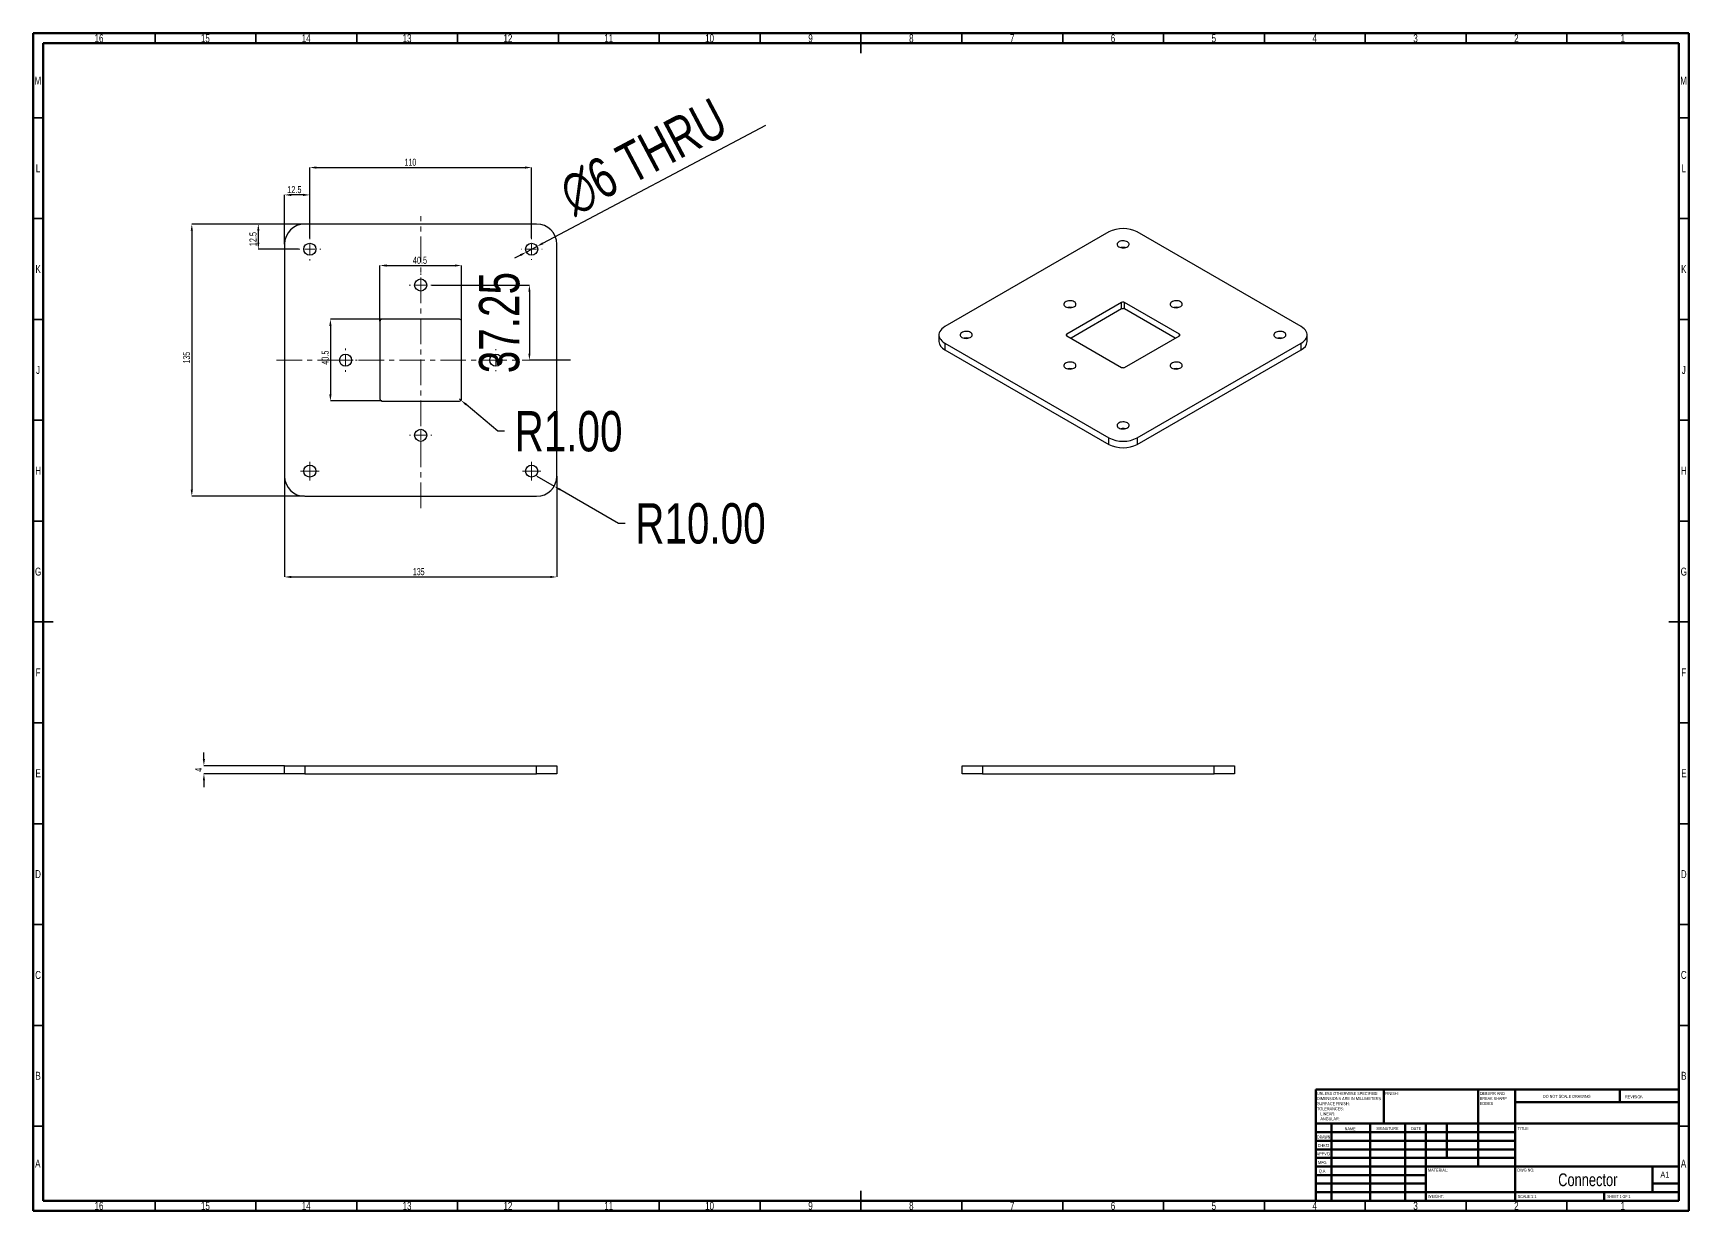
# Model space of a CAD drawing. Header units: inches. Extents: x 1517 to 7040, y -2638 to 1148.
# Drawn here: x 3183 to 4004, y 340 to 924 of the extents above; entities that cross this region are included whole.
import ezdxf

# ---------------------------------------------------------------- set-up
doc = ezdxf.new("R2010")
doc.units = ezdxf.units.IN
doc.header["$MEASUREMENT"] = 0
doc.linetypes.add('CENTERX2', pattern=[20.32, 12.7, -2.54, 2.54, -2.54])
doc.styles.add('SLDTEXTSTYLE0', font='TXT', dxfattribs={"width": 0.75})
doc.styles.add('SLDTEXTSTYLE1', font='TXT', dxfattribs={"width": 0.686449})
doc.styles.add('SLDTEXTSTYLE2', font='TXT', dxfattribs={"width": 0.6875})
doc.styles.add('SLDTEXTSTYLE3', font='TXT', dxfattribs={"width": 0.75})
doc.styles.add('SLDTEXTSTYLE8', font='TXT', dxfattribs={"width": 0.589474})
doc.dimstyles.new('SLDDIMSTYLE0', dxfattribs={"dimtxt": 3.5, "dimasz": 3.302, "dimexe": 0, "dimexo": 0.0625, "dimgap": 0.875, "dimtad": 1, "dimrnd": 1e-09, "dimzin": 12, "dimdsep": 46, "dimtxsty": 'SLDTEXTSTYLE3', "dimsah": 1, "dimcen": 0.09, "dimadec": 0, "dimazin": 3, "dimtfac": 1, "dimtofl": 0, "dimtmove": 0, "dimatfit": 3, "dimfxl": 0, "dimfrac": 2, "dimtolj": 1, "dimtzin": 12, "dimarcsym": 0})
doc.dimstyles.new('SLDDIMSTYLE1', dxfattribs={"dimtxt": 3.5, "dimasz": 3.302, "dimexe": 0, "dimexo": 0.0625, "dimgap": 0.875, "dimtad": 1, "dimrnd": 1e-09, "dimzin": 12, "dimdsep": 46, "dimtxsty": 'SLDTEXTSTYLE8', "dimsah": 1, "dimcen": 0.09, "dimadec": 0, "dimazin": 3, "dimtfac": 1, "dimtofl": 0, "dimtmove": 0, "dimatfit": 3, "dimfxl": 0, "dimfrac": 2, "dimtolj": 1, "dimtzin": 12, "dimarcsym": 0})
doc.dimstyles.new('SLDDIMSTYLE2', dxfattribs={"dimtxt": 20, "dimasz": 3.302, "dimexe": 0, "dimexo": 0.0625, "dimgap": 5, "dimtad": 0, "dimtih": 1, "dimtoh": 1, "dimrnd": 1e-09, "dimzin": 4, "dimdsep": 46, "dimtxsty": 'SLDTEXTSTYLE0', "dimblk1": 'NONE', "dimsah": 1, "dimcen": 0, "dimadec": 0, "dimazin": 1, "dimtfac": 1, "dimtmove": 0, "dimatfit": 3, "dimldrblk": 'NONE', "dimfxl": 0, "dimfrac": 2, "dimtolj": 1, "dimtzin": 12, "dimarcsym": 0})
doc.dimstyles.new('SLDDIMSTYLE3', dxfattribs={"dimtxt": 20, "dimasz": 3.302, "dimexe": 0, "dimexo": 0.0625, "dimgap": 5, "dimtad": 1, "dimrnd": 1e-09, "dimzin": 12, "dimdsep": 46, "dimtxsty": 'SLDTEXTSTYLE0', "dimsah": 1, "dimcen": 0.09, "dimadec": 0, "dimazin": 3, "dimtfac": 1, "dimtmove": 0, "dimatfit": 0, "dimfxl": 0, "dimfrac": 2, "dimtolj": 1, "dimtzin": 12, "dimarcsym": 0})
doc.dimstyles.new('SLDDIMSTYLE4', dxfattribs={"dimtxt": 20, "dimasz": 3.302, "dimexe": 0, "dimexo": 0.0625, "dimgap": 5, "dimtad": 1, "dimrnd": 1e-09, "dimzin": 4, "dimdsep": 46, "dimtxsty": 'SLDTEXTSTYLE0', "dimsah": 1, "dimcen": 0, "dimadec": 0, "dimazin": 1, "dimtfac": 1, "dimtofl": 0, "dimtmove": 0, "dimatfit": 3, "dimfxl": 0, "dimfrac": 2, "dimtolj": 1, "dimtzin": 12, "dimarcsym": 0})

# ---------------------------------------------------------------- blocks, each defined once
blk = doc.blocks.new('SW_NOTE_0')
at = {"color": 0, "linetype": 'Continuous', "lineweight": 0, "char_height": 1.5, "attachment_point": 1, "style": 'SLDTEXTSTYLE0'}
for s, insert in [('UNLESS OTHERWISE SPECIFIED:', (0, 1.93)), ('TOLERANCES:', (0, -5.57)), ('SURFACE FINISH:', (0, -3.07)), ('DIMENSIONS ARE IN MILLIMETERS', (0, -0.57)), ('LINEAR:', (1.69, -8.07)), ('ANGULAR:', (1.69, -10.57))]:
    blk.add_mtext(s, dxfattribs=dict(at, insert=insert))
blk = doc.blocks.new('SW_NOTE_0_1')
at = {"color": 0, "linetype": 'Continuous', "lineweight": 0, "char_height": 1.5, "attachment_point": 1, "style": 'SLDTEXTSTYLE0'}
for s, insert in [('DEBURR AND', (0, 1.93)), ('BREAK SHARP', (0, -0.57)), ('EDGES', (0, -3.07))]:
    blk.add_mtext(s, dxfattribs=dict(at, insert=insert))
blk = doc.blocks.new('*D620')
at = {"color": 0, "linetype": 'Continuous', "lineweight": -2, "transparency": 16777216}
for p, q in [((3267.89, 563.71), (3267.89, 567.01)), ((3307.83, 560.41), (3267.89, 560.41)), ((3307.83, 556.41), (3267.89, 556.41)), ((3267.89, 553.11), (3267.89, 549.81))]:
    blk.add_line(p, q, dxfattribs=at)
at = {"color": 0, "linetype": 'Continuous', "transparency": 16777216}
for points in [[(3267.34, 563.71), (3268.44, 563.71), (3267.89, 560.41)], [(3267.34, 553.11), (3268.44, 553.11), (3267.89, 556.41)]]:
    blk.add_solid(points, dxfattribs=at)
at = {"layer": 'Defpoints', "color": 0, "linetype": 'Continuous', "transparency": 16777216}
for p in [(3307.89, 560.41), (3267.89, 556.41), (3307.89, 556.41)]:
    blk.add_point(p, dxfattribs=at)
at = {"color": 0, "linetype": 'Continuous', "lineweight": 18, "transparency": 16777216, "insert": (3263.51, 558.41), "char_height": 3.5, "attachment_point": 2, "rotation": 90, "style": 'SLDTEXTSTYLE3'}
blk.add_mtext('\\A1;4', dxfattribs=at)
blk = doc.blocks.new('*D621')
at = {"color": 0, "linetype": 'Continuous', "lineweight": -2, "transparency": 16777216}
for p, q in [((3317.83, 829.01), (3261.89, 829.01)), ((3261.89, 825.7), (3261.89, 697.31)), ((3317.83, 694.01), (3261.89, 694.01))]:
    blk.add_line(p, q, dxfattribs=at)
at = {"color": 0, "linetype": 'Continuous', "transparency": 16777216}
for points in [[(3261.34, 825.7), (3262.44, 825.7), (3261.89, 829.01)], [(3261.34, 697.31), (3262.44, 697.31), (3261.89, 694.01)]]:
    blk.add_solid(points, dxfattribs=at)
at = {"layer": 'Defpoints', "color": 0, "linetype": 'Continuous', "transparency": 16777216}
for p in [(3317.89, 829.01), (3261.89, 694.01), (3317.89, 694.01)]:
    blk.add_point(p, dxfattribs=at)
at = {"color": 0, "linetype": 'Continuous', "lineweight": 18, "transparency": 16777216, "insert": (3257.51, 762.76), "char_height": 3.5, "attachment_point": 2, "rotation": 90, "style": 'SLDTEXTSTYLE8'}
blk.add_mtext('\\A1;135', dxfattribs=at)
blk = doc.blocks.new('*D622')
at = {"color": 0, "linetype": 'Continuous', "lineweight": -2, "transparency": 16777216}
for p, q in [((3307.89, 703.94), (3307.89, 654.01)), ((3442.89, 703.94), (3442.89, 654.01)), ((3311.19, 654.01), (3439.59, 654.01))]:
    blk.add_line(p, q, dxfattribs=at)
at = {"color": 0, "linetype": 'Continuous', "transparency": 16777216}
for points in [[(3311.19, 654.56), (3311.19, 653.45), (3307.89, 654.01)], [(3439.59, 654.56), (3439.59, 653.45), (3442.89, 654.01)]]:
    blk.add_solid(points, dxfattribs=at)
at = {"layer": 'Defpoints', "color": 0, "linetype": 'Continuous', "transparency": 16777216}
for p in [(3307.89, 704.01), (3442.89, 704.01), (3442.89, 654.01)]:
    blk.add_point(p, dxfattribs=at)
at = {"color": 0, "linetype": 'Continuous', "lineweight": 18, "transparency": 16777216, "insert": (3374.42, 658.38), "char_height": 3.5, "attachment_point": 2, "style": 'SLDTEXTSTYLE8'}
blk.add_mtext('\\A1;135', dxfattribs=at)
blk = doc.blocks.new('*D623')
at = {"color": 0, "linetype": 'Continuous', "lineweight": -2, "transparency": 16777216}
for p, q in [((3432.89, 704.01), (3441.55, 699.01)), ((3473.44, 680.59), (3444.41, 697.35)), ((3476.75, 680.59), (3473.44, 680.59))]:
    blk.add_line(p, q, dxfattribs=at)
at = {"color": 0, "linetype": 'Continuous', "transparency": 16777216}
blk.add_solid([(3444.68, 697.83), (3444.13, 696.88), (3441.55, 699.01)], dxfattribs=at)
at = {"layer": 'Defpoints', "color": 0, "linetype": 'Continuous', "transparency": 16777216}
for p in [(3432.89, 704.01), (3441.55, 699.01)]:
    blk.add_point(p, dxfattribs=at)
at = {"color": 0, "linetype": 'Continuous', "lineweight": 18, "transparency": 16777216, "insert": (3481.75, 690.59), "char_height": 20, "attachment_point": 1, "style": 'SLDTEXTSTYLE0'}
blk.add_mtext('\\A1;R10.00', dxfattribs=at)
blk = doc.blocks.new('_None')
blk = doc.blocks.new('*D624')
at = {"color": 0, "linetype": 'Continuous', "lineweight": -2, "transparency": 16777216}
for p, q in [((3320.39, 822.07), (3320.39, 857.01)), ((3323.69, 857.01), (3427.09, 857.01)), ((3430.39, 822.07), (3430.39, 857.01))]:
    blk.add_line(p, q, dxfattribs=at)
at = {"color": 0, "linetype": 'Continuous', "transparency": 16777216}
for points in [[(3323.69, 857.56), (3323.69, 856.45), (3320.39, 857.01)], [(3427.09, 857.56), (3427.09, 856.45), (3430.39, 857.01)]]:
    blk.add_solid(points, dxfattribs=at)
at = {"layer": 'Defpoints', "color": 0, "linetype": 'Continuous', "transparency": 16777216}
for p in [(3430.39, 857.01), (3320.39, 822.01), (3430.39, 822.01)]:
    blk.add_point(p, dxfattribs=at)
at = {"color": 0, "linetype": 'Continuous', "lineweight": 18, "transparency": 16777216, "insert": (3370.29, 861.38), "char_height": 3.5, "attachment_point": 2, "style": 'SLDTEXTSTYLE8'}
blk.add_mtext('\\A1;110', dxfattribs=at)
blk = doc.blocks.new('*D625')
at = {"color": 0, "linetype": 'Continuous', "lineweight": -2, "transparency": 16777216}
for p, q in [((3435.96, 819.46), (3546.49, 878.08)), ((3424.82, 813.55), (3421.9, 812.01)), ((3427.74, 815.1), (3433.04, 817.91))]:
    blk.add_line(p, q, dxfattribs=at)
at = {"color": 0, "linetype": 'Continuous', "transparency": 16777216}
for points in [[(3424.56, 814.04), (3425.08, 813.07), (3427.74, 815.1)], [(3435.7, 819.94), (3436.21, 818.97), (3433.04, 817.91)]]:
    blk.add_solid(points, dxfattribs=at)
at = {"layer": 'Defpoints', "color": 0, "linetype": 'Continuous', "transparency": 16777216}
for p in [(3427.74, 815.1), (3433.04, 817.91)]:
    blk.add_point(p, dxfattribs=at)
at = {"color": 0, "linetype": 'Continuous', "lineweight": 18, "transparency": 16777216, "insert": (3442.01, 850.97), "char_height": 20, "attachment_point": 1, "rotation": 27.93978, "style": 'SLDTEXTSTYLE0'}
blk.add_mtext('\\A1;∅6 THRU', dxfattribs=at)
blk = doc.blocks.new('*D626')
at = {"color": 0, "linetype": 'Continuous', "lineweight": -2, "transparency": 16777216}
for p, q in [((3307.89, 819.07), (3307.89, 843.45)), ((3317.09, 843.45), (3311.19, 843.45)), ((3320.39, 822.07), (3320.39, 843.45))]:
    blk.add_line(p, q, dxfattribs=at)
at = {"color": 0, "linetype": 'Continuous', "transparency": 16777216}
for points in [[(3311.19, 844.01), (3311.19, 842.9), (3307.89, 843.45)], [(3317.09, 844.01), (3317.09, 842.9), (3320.39, 843.45)]]:
    blk.add_solid(points, dxfattribs=at)
at = {"layer": 'Defpoints', "color": 0, "linetype": 'Continuous', "transparency": 16777216}
for p in [(3307.89, 843.45), (3320.39, 822.01), (3307.89, 819.01)]:
    blk.add_point(p, dxfattribs=at)
at = {"color": 0, "linetype": 'Continuous', "lineweight": 18, "transparency": 16777216, "insert": (3312.75, 847.83), "char_height": 3.5, "attachment_point": 2, "style": 'SLDTEXTSTYLE3'}
blk.add_mtext('\\A1;12.5', dxfattribs=at)
blk = doc.blocks.new('*D627')
at = {"color": 0, "linetype": 'Continuous', "lineweight": -2, "transparency": 16777216}
for p, q in [((3317.83, 829.01), (3294.87, 829.01)), ((3294.87, 825.7), (3294.87, 819.81)), ((3314.83, 816.51), (3294.87, 816.51))]:
    blk.add_line(p, q, dxfattribs=at)
at = {"color": 0, "linetype": 'Continuous', "transparency": 16777216}
for points in [[(3294.32, 825.7), (3295.42, 825.7), (3294.87, 829.01)], [(3294.32, 819.81), (3295.42, 819.81), (3294.87, 816.51)]]:
    blk.add_solid(points, dxfattribs=at)
at = {"layer": 'Defpoints', "color": 0, "linetype": 'Continuous', "transparency": 16777216}
for p in [(3317.89, 829.01), (3294.87, 816.51), (3314.89, 816.51)]:
    blk.add_point(p, dxfattribs=at)
at = {"color": 0, "linetype": 'Continuous', "lineweight": 18, "transparency": 16777216, "insert": (3290.49, 821.52), "char_height": 3.5, "attachment_point": 2, "rotation": 90, "style": 'SLDTEXTSTYLE3'}
blk.add_mtext('\\A1;12.5', dxfattribs=at)
blk = doc.blocks.new('*D628')
at = {"color": 0, "linetype": 'Continuous', "lineweight": -2, "transparency": 16777216}
for p, q in [((3355.14, 780.82), (3355.14, 808.43)), ((3358.44, 808.43), (3392.34, 808.43)), ((3395.64, 780.82), (3395.64, 808.43))]:
    blk.add_line(p, q, dxfattribs=at)
at = {"color": 0, "linetype": 'Continuous', "transparency": 16777216}
for points in [[(3358.44, 808.98), (3358.44, 807.88), (3355.14, 808.43)], [(3392.34, 808.98), (3392.34, 807.88), (3395.64, 808.43)]]:
    blk.add_solid(points, dxfattribs=at)
at = {"layer": 'Defpoints', "color": 0, "linetype": 'Continuous', "transparency": 16777216}
for p in [(3395.64, 808.43), (3355.14, 780.76), (3395.64, 780.76)]:
    blk.add_point(p, dxfattribs=at)
at = {"color": 0, "linetype": 'Continuous', "lineweight": 18, "transparency": 16777216, "insert": (3375.02, 812.8), "char_height": 3.5, "attachment_point": 2, "style": 'SLDTEXTSTYLE3'}
blk.add_mtext('\\A1;40.5', dxfattribs=at)
blk = doc.blocks.new('*D629')
at = {"color": 0, "linetype": 'Continuous', "lineweight": -2, "transparency": 16777216}
for p, q in [((3356.08, 781.76), (3330.62, 781.76)), ((3330.62, 778.45), (3330.62, 744.56)), ((3356.08, 741.26), (3330.62, 741.26))]:
    blk.add_line(p, q, dxfattribs=at)
at = {"color": 0, "linetype": 'Continuous', "transparency": 16777216}
for points in [[(3330.07, 778.45), (3331.18, 778.45), (3330.62, 781.76)], [(3330.07, 744.56), (3331.18, 744.56), (3330.62, 741.26)]]:
    blk.add_solid(points, dxfattribs=at)
at = {"layer": 'Defpoints', "color": 0, "linetype": 'Continuous', "transparency": 16777216}
for p in [(3356.14, 781.76), (3330.62, 741.26), (3356.14, 741.26)]:
    blk.add_point(p, dxfattribs=at)
at = {"color": 0, "linetype": 'Continuous', "lineweight": 18, "transparency": 16777216, "insert": (3326.25, 762.76), "char_height": 3.5, "attachment_point": 2, "rotation": 90, "style": 'SLDTEXTSTYLE3'}
blk.add_mtext('\\A1;40.5', dxfattribs=at)
blk = doc.blocks.new('*D630')
at = {"color": 0, "linetype": 'Continuous', "lineweight": -2, "transparency": 16777216}
for p, q in [((3394.64, 742.26), (3395.4, 741.61)), ((3413.63, 726.28), (3397.93, 739.49)), ((3416.93, 726.28), (3413.63, 726.28))]:
    blk.add_line(p, q, dxfattribs=at)
at = {"color": 0, "linetype": 'Continuous', "transparency": 16777216}
blk.add_solid([(3398.28, 739.91), (3397.58, 739.06), (3395.4, 741.61)], dxfattribs=at)
at = {"layer": 'Defpoints', "color": 0, "linetype": 'Continuous', "transparency": 16777216}
for p in [(3394.64, 742.26), (3395.4, 741.61)]:
    blk.add_point(p, dxfattribs=at)
at = {"color": 0, "linetype": 'Continuous', "lineweight": 18, "transparency": 16777216, "insert": (3421.93, 736.28), "char_height": 20, "attachment_point": 1, "style": 'SLDTEXTSTYLE0'}
blk.add_mtext('\\A1;R1.00', dxfattribs=at)
blk = doc.blocks.new('*D631')
at = {"color": 0, "linetype": 'Continuous', "lineweight": -2, "transparency": 16777216}
for p, q in [((3380.95, 798.76), (3429.29, 798.76)), ((3429.29, 795.45), (3429.29, 764.81)), ((3449.6, 761.51), (3429.29, 761.51))]:
    blk.add_line(p, q, dxfattribs=at)
at = {"color": 0, "linetype": 'Continuous', "transparency": 16777216}
for points in [[(3428.74, 795.45), (3429.84, 795.45), (3429.29, 798.76)], [(3428.74, 764.81), (3429.84, 764.81), (3429.29, 761.51)]]:
    blk.add_solid(points, dxfattribs=at)
at = {"layer": 'Defpoints', "color": 0, "linetype": 'Continuous', "transparency": 16777216}
for p in [(3380.89, 798.76), (3429.29, 761.51), (3449.67, 761.51)]:
    blk.add_point(p, dxfattribs=at)
at = {"color": 0, "linetype": 'Continuous', "lineweight": 18, "transparency": 16777216, "insert": (3404.29, 780.13), "char_height": 20, "attachment_point": 2, "rotation": 90, "style": 'SLDTEXTSTYLE0'}
blk.add_mtext('\\A1;37.25', dxfattribs=at)
blk = doc.blocks.new('SW_CENTERMARKSYMBOL_0')
at = {"color": 0, "linetype": 'Continuous', "lineweight": 18}
for p, q in [((-5, 0), (-5.5, 0)), ((0, 0), (-2.5, 0)), ((0, 5), (0, 5.5)), ((0, 0), (0, 2.5)), ((0, 0), (0, -2.5)), ((0, 0), (2.5, 0)), ((5, 0), (5.5, 0)), ((0, -5), (0, -5.5))]:
    blk.add_line(p, q, dxfattribs=at)
blk = doc.blocks.new('SW_CENTERMARKSYMBOL_1')
at = {"color": 0, "linetype": 'Continuous', "lineweight": 18}
for p, q in [((-5, 0), (-5.5, 0)), ((0, 0), (-2.5, 0)), ((0, 5), (0, 5.5)), ((0, 0), (0, 2.5)), ((0, 0), (0, -2.5)), ((0, 0), (2.5, 0)), ((5, 0), (5.5, 0)), ((0, -5), (0, -5.5))]:
    blk.add_line(p, q, dxfattribs=at)
blk = doc.blocks.new('SW_CENTERMARKSYMBOL_2')
at = {"color": 0, "linetype": 'Continuous', "lineweight": 18}
for p, q in [((-5, 0), (-5.75, 0)), ((0, 0), (-2.5, 0)), ((0, 5), (0, 5.75)), ((0, 0), (0, 2.5)), ((0, 0), (0, -2.5)), ((0, 0), (2.5, 0)), ((5, 0), (5.75, 0)), ((0, -5), (0, -5.75))]:
    blk.add_line(p, q, dxfattribs=at)
blk = doc.blocks.new('SW_CENTERMARKSYMBOL_3')
at = {"color": 0, "linetype": 'Continuous', "lineweight": 18}
for p, q in [((-5, 0), (-5.75, 0)), ((0, 0), (-2.5, 0)), ((0, 5), (0, 5.75)), ((0, 0), (0, 2.5)), ((0, 0), (0, -2.5)), ((0, 0), (2.5, 0)), ((5, 0), (5.75, 0)), ((0, -5), (0, -5.75))]:
    blk.add_line(p, q, dxfattribs=at)
blk = doc.blocks.new('SW_CENTERMARKSYMBOL_4')
at = {"color": 0, "linetype": 'Continuous', "lineweight": 18}
for p, q in [((-5, 0), (-5.5, 0)), ((0, 0), (-2.5, 0)), ((0, 5), (0, 5.5)), ((0, 0), (0, 2.5)), ((0, 0), (0, -2.5)), ((0, 0), (2.5, 0)), ((5, 0), (5.5, 0)), ((0, -5), (0, -5.5))]:
    blk.add_line(p, q, dxfattribs=at)
blk = doc.blocks.new('SW_CENTERMARKSYMBOL_5')
at = {"color": 0, "linetype": 'Continuous', "lineweight": 0}
for p, q in [((-5, 0), (-5.25, 0)), ((0, 0), (-2.5, 0)), ((0, 5), (0, 5.25)), ((0, 0), (0, 2.5)), ((0, 0), (0, -2.5)), ((0, 0), (2.5, 0)), ((5, 0), (5.25, 0)), ((0, -5), (0, -5.25))]:
    blk.add_line(p, q, dxfattribs=at)
blk = doc.blocks.new('SW_CENTERMARKSYMBOL_6')
at = {"color": 0, "linetype": 'Continuous', "lineweight": 0}
for p, q in [((-2.5, 0), (-4.6, 0)), ((0, 0), (-2.5, 0)), ((0, 2.5), (0, 4.6)), ((0, 0), (0, 2.5)), ((0, 0), (0, -2.5)), ((0, 0), (2.5, 0)), ((2.5, 0), (4.6, 0)), ((0, -2.5), (0, -4.6))]:
    blk.add_line(p, q, dxfattribs=at)
blk = doc.blocks.new('SW_CENTERMARKSYMBOL_7')
at = {"color": 0, "linetype": 'Continuous', "lineweight": 0}
for p, q in [((-2.5, 0), (-4.6, 0)), ((0, 0), (-2.5, 0)), ((0, 2.5), (0, 4.6)), ((0, 0), (0, 2.5)), ((0, 0), (0, -2.5)), ((0, 0), (2.5, 0)), ((2.5, 0), (4.6, 0)), ((0, -2.5), (0, -4.6))]:
    blk.add_line(p, q, dxfattribs=at)

msp = doc.modelspace()

# ---------------------------------------------------------------- linework, layer by layer
at = {"color": 7, "linetype": 'Continuous', "lineweight": 70}
for p, q in [((3183.206, 339.674), (3183.206, 923.674)), ((3183.206, 923.674), (4004.206, 923.674)), ((4004.206, 923.674), (4004.206, 339.674)), ((3188.206, 344.674), (3188.206, 918.674)), ((3188.206, 918.674), (3999.206, 918.674)), ((3999.206, 918.674), (3999.206, 344.674)), ((4004.206, 339.674), (3183.206, 339.674)), ((3999.206, 344.674), (3188.206, 344.674))]:
    msp.add_line(p, q, dxfattribs=at)
at = {"color": 7, "linetype": 'Continuous', "lineweight": 35}
for p, q in [((3243.706, 918.674), (3243.706, 923.674)), ((3293.706, 918.674), (3293.706, 923.674)), ((3343.706, 918.674), (3343.706, 923.674)), ((3393.706, 918.674), (3393.706, 923.674)), ((3443.706, 918.674), (3443.706, 923.674)), ((3493.706, 918.674), (3493.706, 923.674)), ((3543.706, 918.674), (3543.706, 923.674)), ((3593.706, 923.674), (3593.706, 913.674)), ((3593.706, 918.674), (3593.706, 923.674)), ((3643.706, 918.674), (3643.706, 923.674)), ((3693.706, 918.674), (3693.706, 923.674)), ((3743.706, 918.674), (3743.706, 923.674)), ((3793.706, 918.674), (3793.706, 923.674)), ((3843.706, 918.674), (3843.706, 923.674)), ((3893.706, 918.674), (3893.706, 923.674)), ((3943.706, 918.674), (3943.706, 923.674)), ((3188.206, 881.674), (3183.206, 881.674)), ((3999.206, 881.674), (4004.206, 881.674)), ((3188.206, 831.674), (3183.206, 831.674)), ((3999.206, 831.674), (4004.206, 831.674)), ((3188.206, 781.674), (3183.206, 781.674)), ((3999.206, 781.674), (4004.206, 781.674)), ((3188.206, 731.674), (3183.206, 731.674)), ((3999.206, 731.674), (4004.206, 731.674)), ((3188.206, 681.674), (3183.206, 681.674)), ((3999.206, 681.674), (4004.206, 681.674)), ((3183.206, 631.674), (3193.206, 631.674)), ((3188.206, 631.674), (3183.206, 631.674)), ((4004.206, 631.674), (3994.206, 631.674)), ((3999.206, 631.674), (4004.206, 631.674)), ((3188.206, 581.674), (3183.206, 581.674)), ((3999.206, 581.674), (4004.206, 581.674)), ((3188.206, 531.674), (3183.206, 531.674)), ((3999.206, 531.674), (4004.206, 531.674)), ((3188.206, 481.674), (3183.206, 481.674)), ((3999.206, 481.674), (4004.206, 481.674)), ((3188.206, 431.674), (3183.206, 431.674)), ((3999.206, 431.674), (4004.206, 431.674)), ((3188.206, 381.674), (3183.206, 381.674)), ((3999.206, 381.674), (4004.206, 381.674)), ((3593.706, 339.674), (3593.706, 349.674)), ((3243.706, 344.674), (3243.706, 339.674)), ((3293.706, 344.674), (3293.706, 339.674)), ((3343.706, 344.674), (3343.706, 339.674)), ((3393.706, 344.674), (3393.706, 339.674)), ((3443.706, 344.674), (3443.706, 339.674)), ((3493.706, 344.674), (3493.706, 339.674)), ((3543.706, 344.674), (3543.706, 339.674)), ((3593.706, 344.674), (3593.706, 339.674)), ((3643.706, 344.674), (3643.706, 339.674)), ((3693.706, 344.674), (3693.706, 339.674)), ((3743.706, 344.674), (3743.706, 339.674)), ((3793.706, 344.674), (3793.706, 339.674)), ((3843.706, 344.674), (3843.706, 339.674)), ((3893.706, 344.674), (3893.706, 339.674)), ((3943.706, 344.674), (3943.706, 339.674))]:
    msp.add_line(p, q, dxfattribs=at)
at = {"color": 7, "linetype": 'CENTERX2', "lineweight": 18}
for p, q in [((3375.388, 688.124), (3375.388, 832.976)), ((3303.853, 761.505), (3449.666, 761.505))]:
    msp.add_line(p, q, dxfattribs=at)
at = {"color": 7, "linetype": 'Continuous', "lineweight": 25}
for p, q in [((3432.888, 829.005), (3317.888, 829.005)), ((3716.578, 825.068), (3635.261, 778.125)), ((3812.038, 778.125), (3730.72, 825.068)), ((3307.888, 819.005), (3307.888, 704.005)), ((3442.888, 704.005), (3442.888, 819.005)), ((3722.942, 790.167), (3695.719, 774.451)), ((3722.942, 786.901), (3722.942, 790.167)), ((3751.58, 774.451), (3724.357, 790.167)), ((3724.357, 786.901), (3724.357, 790.167)), ((3355.138, 780.755), (3355.138, 742.255)), ((3394.638, 781.755), (3356.138, 781.755)), ((3395.638, 742.255), (3395.638, 780.755)), ((3722.942, 786.901), (3697.84, 772.41)), ((3749.458, 772.41), (3724.357, 786.901)), ((3632.332, 774.043), (3632.332, 770.777)), ((3695.719, 773.635), (3722.942, 757.919)), ((3724.357, 757.919), (3751.58, 773.635)), ((3814.967, 770.777), (3814.967, 774.043)), ((3635.261, 769.961), (3716.578, 723.017)), ((3635.261, 769.961), (3635.261, 766.695)), ((3635.261, 766.695), (3716.578, 719.751)), ((3730.72, 723.017), (3812.038, 769.961)), ((3730.72, 719.751), (3812.038, 766.695)), ((3812.038, 766.695), (3812.038, 769.961)), ((3356.138, 741.255), (3394.638, 741.255)), ((3716.578, 719.751), (3716.578, 723.017)), ((3730.72, 723.017), (3730.72, 719.751)), ((3317.888, 694.005), (3432.888, 694.005)), ((3307.888, 556.409), (3307.888, 560.409)), ((3307.888, 560.409), (3317.888, 560.409)), ((3317.888, 560.409), (3317.888, 556.409)), ((3317.888, 560.409), (3432.888, 560.409)), ((3432.888, 556.409), (3432.888, 560.409)), ((3432.888, 560.409), (3442.888, 560.409)), ((3442.888, 560.409), (3442.888, 556.409)), ((3643.882, 556.409), (3643.882, 560.409)), ((3643.882, 560.409), (3653.882, 560.409)), ((3653.882, 560.409), (3653.882, 556.409)), ((3653.882, 560.409), (3768.882, 560.409)), ((3768.882, 556.409), (3768.882, 560.409)), ((3768.882, 560.409), (3778.882, 560.409)), ((3778.882, 560.409), (3778.882, 556.409)), ((3317.888, 556.409), (3307.888, 556.409)), ((3317.888, 556.409), (3432.888, 556.409)), ((3442.888, 556.409), (3432.888, 556.409)), ((3653.882, 556.409), (3643.882, 556.409)), ((3653.882, 556.409), (3768.882, 556.409)), ((3778.882, 556.409), (3768.882, 556.409))]:
    msp.add_line(p, q, dxfattribs=at)
at = {"color": 8, "linetype": 'Continuous', "lineweight": 25}
for p, q in [((3695.719, 773.635), (3695.719, 774.451)), ((3751.58, 773.635), (3751.58, 774.451))]:
    msp.add_line(p, q, dxfattribs=at)
at = {"color": 7, "linetype": 'Continuous', "lineweight": 50}
for p, q in [((3819.206, 399.924), (3999.206, 399.924)), ((3819.206, 399.924), (3819.206, 344.674)), ((3853.006, 382.924), (3853.006, 399.924)), ((3899.806, 399.924), (3899.806, 361.674)), ((3918.006, 399.924), (3918.006, 344.674)), ((3970.006, 393.549), (3970.006, 399.924)), ((3999.206, 393.549), (3918.006, 393.549)), ((3999.206, 382.924), (3819.206, 382.924)), ((3918.006, 378.674), (3819.206, 378.674)), ((3827.006, 382.924), (3827.006, 344.674)), ((3846.197, 382.924), (3846.197, 344.674)), ((3863.605, 382.924), (3863.605, 344.674)), ((3873.806, 344.674), (3873.806, 382.924)), ((3884.206, 365.924), (3884.206, 382.924)), ((3918.006, 374.424), (3819.206, 374.424)), ((3918.006, 370.174), (3819.206, 370.174)), ((3918.006, 365.924), (3819.206, 365.924)), ((3873.806, 361.674), (3819.206, 361.674)), ((3873.806, 361.674), (3999.206, 361.674)), ((3986.206, 348.924), (3986.206, 361.674)), ((3873.806, 357.424), (3819.206, 357.424)), ((3873.806, 353.174), (3819.206, 353.174)), ((3999.206, 353.174), (3986.206, 353.174)), ((3819.206, 348.924), (3999.206, 348.924)), ((3962.206, 344.674), (3962.206, 348.924))]:
    msp.add_line(p, q, dxfattribs=at)
at = {"color": 7, "linetype": 'Continuous', "lineweight": 25, "flags": 128}
for points in [[(3721.528, 817.721), (3722.015, 817.493), (3722.574, 817.328), (3723.18, 817.235), (3723.806, 817.216), (3724.426, 817.272), (3725.011, 817.402), (3725.537, 817.599), (3725.981, 817.855), (3726.322, 818.159), (3726.547, 818.497), (3726.645, 818.855), (3726.612, 819.216), (3726.45, 819.566), (3726.165, 819.889), (3725.771, 820.17), (3725.283, 820.398), (3724.725, 820.562), (3724.119, 820.656), (3723.492, 820.675), (3722.873, 820.618), (3722.287, 820.488), (3721.761, 820.291), (3721.318, 820.035), (3720.976, 819.732), (3720.752, 819.394), (3720.654, 819.036), (3720.686, 818.674), (3720.849, 818.325), (3721.133, 818.002), (3721.528, 817.721)], [(3695.188, 788.024), (3695.676, 787.796), (3696.235, 787.632), (3696.84, 787.538), (3697.467, 787.519), (3698.086, 787.576), (3698.672, 787.705), (3699.198, 787.903), (3699.641, 788.159), (3699.983, 788.462), (3700.207, 788.8), (3700.306, 789.158), (3700.273, 789.519), (3700.11, 789.869), (3699.826, 790.192), (3699.431, 790.473), (3698.944, 790.701), (3698.385, 790.865), (3697.779, 790.959), (3697.153, 790.978), (3696.533, 790.921), (3695.948, 790.792), (3695.422, 790.594), (3694.978, 790.338), (3694.637, 790.035), (3694.412, 789.697), (3694.314, 789.339), (3694.347, 788.978), (3694.509, 788.628), (3694.794, 788.305), (3695.188, 788.024)], [(3747.868, 788.024), (3748.355, 787.796), (3748.914, 787.632), (3749.52, 787.538), (3750.146, 787.519), (3750.766, 787.576), (3751.351, 787.705), (3751.877, 787.903), (3752.321, 788.159), (3752.662, 788.462), (3752.887, 788.8), (3752.985, 789.158), (3752.952, 789.519), (3752.79, 789.869), (3752.505, 790.192), (3752.11, 790.473), (3751.623, 790.701), (3751.064, 790.865), (3750.458, 790.959), (3749.832, 790.978), (3749.213, 790.921), (3748.627, 790.792), (3748.101, 790.594), (3747.658, 790.338), (3747.316, 790.035), (3747.091, 789.697), (3746.993, 789.339), (3747.026, 788.978), (3747.188, 788.628), (3747.473, 788.305), (3747.868, 788.024)], [(3635.261, 778.125), (3634.46, 777.603), (3633.774, 777.029), (3633.213, 776.412), (3632.785, 775.76), (3632.496, 775.083), (3632.35, 774.391), (3632.35, 773.694), (3632.496, 773.002), (3632.785, 772.325), (3633.213, 771.674), (3633.774, 771.056), (3634.46, 770.483), (3635.261, 769.961)], [(3643.746, 772.818), (3644.234, 772.59), (3644.793, 772.426), (3645.398, 772.332), (3646.025, 772.313), (3646.644, 772.37), (3647.23, 772.5), (3647.756, 772.697), (3648.199, 772.953), (3648.541, 773.257), (3648.765, 773.595), (3648.864, 773.952), (3648.831, 774.314), (3648.668, 774.664), (3648.384, 774.986), (3647.989, 775.267), (3647.502, 775.495), (3646.943, 775.66), (3646.337, 775.753), (3645.711, 775.772), (3645.091, 775.716), (3644.506, 775.586), (3643.98, 775.389), (3643.536, 775.133), (3643.195, 774.829), (3642.97, 774.491), (3642.872, 774.134), (3642.905, 773.772), (3643.067, 773.422), (3643.352, 773.1), (3643.746, 772.818)], [(3799.31, 772.818), (3799.797, 772.59), (3800.356, 772.426), (3800.962, 772.332), (3801.588, 772.313), (3802.208, 772.37), (3802.793, 772.5), (3803.319, 772.697), (3803.763, 772.953), (3804.104, 773.257), (3804.329, 773.595), (3804.427, 773.952), (3804.394, 774.314), (3804.232, 774.664), (3803.947, 774.986), (3803.552, 775.267), (3803.065, 775.495), (3802.506, 775.66), (3801.9, 775.753), (3801.274, 775.772), (3800.655, 775.716), (3800.069, 775.586), (3799.543, 775.389), (3799.1, 775.133), (3798.758, 774.829), (3798.533, 774.491), (3798.435, 774.134), (3798.468, 773.772), (3798.63, 773.422), (3798.915, 773.1), (3799.31, 772.818)], [(3812.038, 769.961), (3812.839, 770.483), (3813.524, 771.056), (3814.086, 771.674), (3814.514, 772.325), (3814.803, 773.002), (3814.948, 773.694), (3814.948, 774.391), (3814.803, 775.083), (3814.514, 775.76), (3814.086, 776.412), (3813.524, 777.029), (3812.839, 777.603), (3812.038, 778.125)], [(3695.188, 757.613), (3695.676, 757.385), (3696.235, 757.22), (3696.84, 757.127), (3697.467, 757.108), (3698.086, 757.164), (3698.672, 757.294), (3699.198, 757.491), (3699.641, 757.747), (3699.983, 758.051), (3700.207, 758.389), (3700.306, 758.747), (3700.273, 759.108), (3700.11, 759.458), (3699.826, 759.781), (3699.431, 760.062), (3698.944, 760.29), (3698.385, 760.454), (3697.779, 760.548), (3697.153, 760.567), (3696.533, 760.51), (3695.948, 760.38), (3695.422, 760.183), (3694.978, 759.927), (3694.637, 759.624), (3694.412, 759.286), (3694.314, 758.928), (3694.347, 758.566), (3694.509, 758.217), (3694.794, 757.894), (3695.188, 757.613)], [(3747.868, 757.613), (3748.355, 757.385), (3748.914, 757.22), (3749.52, 757.127), (3750.146, 757.108), (3750.766, 757.164), (3751.351, 757.294), (3751.877, 757.491), (3752.321, 757.747), (3752.662, 758.051), (3752.887, 758.389), (3752.985, 758.747), (3752.952, 759.108), (3752.79, 759.458), (3752.505, 759.781), (3752.11, 760.062), (3751.623, 760.29), (3751.064, 760.454), (3750.458, 760.548), (3749.832, 760.567), (3749.213, 760.51), (3748.627, 760.38), (3748.101, 760.183), (3747.658, 759.927), (3747.316, 759.624), (3747.091, 759.286), (3746.993, 758.928), (3747.026, 758.566), (3747.188, 758.217), (3747.473, 757.894), (3747.868, 757.613)], [(3721.528, 727.916), (3722.015, 727.688), (3722.574, 727.524), (3723.18, 727.43), (3723.806, 727.411), (3724.426, 727.468), (3725.011, 727.597), (3725.537, 727.795), (3725.981, 728.051), (3726.322, 728.354), (3726.547, 728.692), (3726.645, 729.05), (3726.612, 729.411), (3726.45, 729.761), (3726.165, 730.084), (3725.771, 730.365), (3725.283, 730.593), (3724.725, 730.757), (3724.119, 730.851), (3723.492, 730.87), (3722.873, 730.813), (3722.287, 730.684), (3721.761, 730.486), (3721.318, 730.23), (3720.976, 729.927), (3720.752, 729.589), (3720.654, 729.231), (3720.686, 728.87), (3720.849, 728.52), (3721.133, 728.197), (3721.528, 727.916)]]:
    msp.add_lwpolyline(points, dxfattribs=at)
at = {"color": 7, "linetype": 'Continuous', "lineweight": 25}
for centre in [(3320.388, 816.505), (3430.388, 816.505), (3375.388, 798.755), (3338.138, 761.505), (3412.638, 761.505), (3375.388, 724.255), (3320.388, 706.505), (3430.388, 706.505)]:
    msp.add_circle(centre, 3, dxfattribs=at)
for centre, radius, start, end in [((3317.888, 819.005), 10, 90, 180), ((3432.888, 819.005), 10, 0, 90), ((3723.649, 811.471), 15.326, 62.524312, 117.475688), ((3723.649, 812.341), 5.071, 78.641425, 101.358575), ((3723.649, 788.802), 1.537, 62.609672, 117.390328), ((3356.138, 780.755), 1, 90, 180), ((3394.638, 780.755), 1, 0, 90), ((3697.31, 782.644), 5.071, 78.641425, 101.358575), ((3723.649, 785.536), 1.537, 62.609672, 117.390328), ((3749.989, 782.644), 5.071, 78.641425, 101.358575), ((3645.868, 767.438), 5.071, 78.641425, 101.358575), ((3695.874, 774.043), 0.437, 110.783421, 249.216579), ((3751.425, 774.043), 0.437, 290.783421, 69.216579), ((3801.431, 767.438), 5.071, 78.641425, 101.358575), ((3637.166, 771.154), 4.849, 184.458267, 246.861874), ((3809.882, 771.333), 5.115, 294.923998, 353.755861), ((3697.31, 752.233), 5.071, 78.641425, 101.358575), ((3723.649, 759.284), 1.537, 242.609672, 297.390328), ((3749.989, 752.233), 5.071, 78.641425, 101.358575), ((3356.138, 742.255), 1, 180, 270), ((3394.638, 742.255), 1, 270, 0), ((3723.649, 736.615), 15.326, 242.524312, 297.475688), ((3723.649, 722.536), 5.071, 78.641425, 101.358575), ((3723.649, 733.349), 15.326, 242.524312, 297.475688), ((3317.888, 704.005), 10, 180, 270), ((3432.888, 704.005), 10, 270, 0)]:
    msp.add_arc(centre, radius, start, end, dxfattribs=at)

# ---------------------------------------------------------------- block references
at = {"color": 7, "linetype": 'Continuous', "lineweight": 0}
for name, p in [('SW_CENTERMARKSYMBOL_4', (3320.388, 816.505)), ('SW_CENTERMARKSYMBOL_5', (3430.388, 816.505)), ('SW_CENTERMARKSYMBOL_2', (3375.388, 798.755)), ('SW_CENTERMARKSYMBOL_3', (3338.138, 761.505)), ('SW_CENTERMARKSYMBOL_1', (3412.638, 761.505)), ('SW_CENTERMARKSYMBOL_0', (3375.388, 724.255)), ('SW_CENTERMARKSYMBOL_7', (3320.388, 706.505)), ('SW_CENTERMARKSYMBOL_6', (3430.388, 706.505)), ('SW_NOTE_0', (3819.8, 396.661)), ('SW_NOTE_0_1', (3900.516, 396.743))]:
    msp.add_blockref(name, p, dxfattribs=at)

# ---------------------------------------------------------------- texts
for s, insert, char_height, attachment_point, style in [('16', (3215.877, 923.092), 3.9687, 2, 'SLDTEXTSTYLE0'), ('15', (3268.627, 923.092), 3.9687, 2, 'SLDTEXTSTYLE0'), ('14', (3318.627, 923.092), 3.9687, 2, 'SLDTEXTSTYLE0'), ('13', (3368.627, 923.092), 3.9687, 2, 'SLDTEXTSTYLE0'), ('12', (3418.627, 923.092), 3.9687, 2, 'SLDTEXTSTYLE0'), ('11', (3468.627, 923.092), 3.9687, 2, 'SLDTEXTSTYLE0'), ('10', (3518.627, 923.092), 3.9687, 2, 'SLDTEXTSTYLE0'), ('9', (3568.667, 923.092), 3.969, 2, 'SLDTEXTSTYLE0'), ('8', (3618.667, 923.092), 3.969, 2, 'SLDTEXTSTYLE0'), ('7', (3668.667, 923.092), 3.969, 2, 'SLDTEXTSTYLE0'), ('6', (3718.667, 923.092), 3.969, 2, 'SLDTEXTSTYLE0'), ('5', (3768.667, 923.092), 3.969, 2, 'SLDTEXTSTYLE0'), ('4', (3818.667, 923.092), 3.969, 2, 'SLDTEXTSTYLE0'), ('3', (3868.667, 923.092), 3.969, 2, 'SLDTEXTSTYLE0'), ('2', (3918.667, 923.092), 3.969, 2, 'SLDTEXTSTYLE0'), ('1', (3971.417, 923.092), 3.969, 2, 'SLDTEXTSTYLE0'), ('M', (3185.568, 902.148), 3.969, 2, 'SLDTEXTSTYLE0'), ('M', (4001.568, 902.148), 3.969, 2, 'SLDTEXTSTYLE0'), ('L', (3185.661, 858.648), 3.969, 2, 'SLDTEXTSTYLE0'), ('L', (4001.661, 858.648), 3.969, 2, 'SLDTEXTSTYLE0'), ('K', (3185.695, 808.648), 3.969, 2, 'SLDTEXTSTYLE0'), ('K', (4001.695, 808.648), 3.969, 2, 'SLDTEXTSTYLE0'), ('J', (3185.672, 758.648), 3.969, 2, 'SLDTEXTSTYLE0'), ('J', (4001.672, 758.648), 3.969, 2, 'SLDTEXTSTYLE0'), ('H', (3185.697, 708.648), 3.969, 2, 'SLDTEXTSTYLE0'), ('H', (4001.697, 708.648), 3.969, 2, 'SLDTEXTSTYLE0'), ('G', (3185.693, 658.648), 3.969, 2, 'SLDTEXTSTYLE0'), ('G', (4001.693, 658.648), 3.969, 2, 'SLDTEXTSTYLE0'), ('F', (3185.664, 608.648), 3.969, 2, 'SLDTEXTSTYLE0'), ('F', (4001.664, 608.648), 3.969, 2, 'SLDTEXTSTYLE0'), ('E', (3185.714, 558.648), 3.969, 2, 'SLDTEXTSTYLE0'), ('E', (4001.714, 558.648), 3.969, 2, 'SLDTEXTSTYLE0'), ('D', (3185.659, 508.648), 3.969, 2, 'SLDTEXTSTYLE0'), ('D', (4001.659, 508.648), 3.969, 2, 'SLDTEXTSTYLE0'), ('C', (3185.665, 458.648), 3.969, 2, 'SLDTEXTSTYLE0'), ('C', (4001.665, 458.648), 3.969, 2, 'SLDTEXTSTYLE0'), ('B', (3185.677, 408.648), 3.969, 2, 'SLDTEXTSTYLE0'), ('B', (4001.677, 408.648), 3.969, 2, 'SLDTEXTSTYLE0'), ('FINISH:', (3853.578, 398.593), 1.5, 1, 'SLDTEXTSTYLE0'), ('DO NOT SCALE DRAWING', (3931.821, 397.207), 1.5, 1, 'SLDTEXTSTYLE0'), ('REVISION', (3972.534, 397.009), 1.5, 1, 'SLDTEXTSTYLE0'), ('NAME', (3833.529, 381.175), 1.5, 1, 'SLDTEXTSTYLE0'), ('SIGNATURE', (3849.24, 381.236), 1.5, 1, 'SLDTEXTSTYLE0'), ('DATE', (3866.421, 381.25), 1.5, 1, 'SLDTEXTSTYLE0'), ('TITLE:', (3919.297, 381.25), 1.5, 1, 'SLDTEXTSTYLE0'), ('DRAWN', (3819.85, 377.059), 1.5, 1, 'SLDTEXTSTYLE1'), ("CHK'D", (3820.146, 372.836), 1.5, 1, 'SLDTEXTSTYLE0'), ('A', (3185.546, 365.148), 3.969, 2, 'SLDTEXTSTYLE0'), ("APPV'D", (3819.608, 368.74), 1.5, 1, 'SLDTEXTSTYLE0'), ('MFG', (3820.331, 364.39), 1.5, 1, 'SLDTEXTSTYLE0'), ('A', (4001.546, 365.148), 3.969, 2, 'SLDTEXTSTYLE0'), ('Q.A', (3820.716, 360.179), 1.5, 1, 'SLDTEXTSTYLE0'), ('MATERIAL:', (3874.852, 360.66), 1.5, 1, 'SLDTEXTSTYLE0'), ('DWG NO.', (3919.159, 360.66), 1.5, 1, 'SLDTEXTSTYLE0'), ('Connector', (3954.091, 358.281), 6.35, 2, 'SLDTEXTSTYLE0'), ('A1', (3990.078, 359.08), 2.9104, 1, 'SLDTEXTSTYLE0'), ('WEIGHT:', (3874.824, 347.623), 1.4986, 1, 'SLDTEXTSTYLE0'), ('SCALE:1:1', (3919.28, 347.574), 1.5, 1, 'SLDTEXTSTYLE0'), ('SHEET 1 OF 1', (3963.685, 347.574), 1.5, 1, 'SLDTEXTSTYLE2'), ('16', (3215.877, 344.148), 3.9687, 2, 'SLDTEXTSTYLE0'), ('15', (3268.627, 344.148), 3.9687, 2, 'SLDTEXTSTYLE0'), ('14', (3318.627, 344.148), 3.9687, 2, 'SLDTEXTSTYLE0'), ('13', (3368.627, 344.148), 3.9687, 2, 'SLDTEXTSTYLE0'), ('12', (3418.627, 344.148), 3.9687, 2, 'SLDTEXTSTYLE0'), ('11', (3468.627, 344.148), 3.9687, 2, 'SLDTEXTSTYLE0'), ('10', (3518.627, 344.148), 3.9687, 2, 'SLDTEXTSTYLE0'), ('9', (3568.667, 344.148), 3.969, 2, 'SLDTEXTSTYLE0'), ('8', (3618.667, 344.148), 3.969, 2, 'SLDTEXTSTYLE0'), ('7', (3668.667, 344.148), 3.969, 2, 'SLDTEXTSTYLE0'), ('6', (3718.667, 344.148), 3.969, 2, 'SLDTEXTSTYLE0'), ('5', (3768.667, 344.148), 3.969, 2, 'SLDTEXTSTYLE0'), ('4', (3818.667, 344.148), 3.969, 2, 'SLDTEXTSTYLE0'), ('3', (3868.667, 344.148), 3.969, 2, 'SLDTEXTSTYLE0'), ('2', (3918.667, 344.148), 3.969, 2, 'SLDTEXTSTYLE0'), ('1', (3971.417, 344.148), 3.969, 2, 'SLDTEXTSTYLE0')]:
    msp.add_mtext(s, dxfattribs=dict(at, insert=insert, char_height=char_height, attachment_point=attachment_point, style=style))

# ---------------------------------------------------------------- dimensions: what is measured, and where the dimension line sits
at = {"color": 7, "linetype": 'Continuous', "lineweight": 18}
dim = msp.add_diameter_dim_2p(p1=(3427.737, 815.1), p2=(3433.038, 817.911), text='<> THRU', dimstyle='SLDDIMSTYLE3', dxfattribs=at)
dim.commit()
dim.dimension.update_dxf_attribs({"geometry": '*D625', "text_midpoint": (3497.896, 852.309), "dimtype": 163})
for base, p1, p2, dimstyle, picture, middle in [((3430.388, 857.005), (3320.388, 822.005), (3430.388, 822.005), 'SLDDIMSTYLE1', '*D624', (3370.29, 857.005)), ((3307.888, 843.455), (3320.388, 822.005), (3307.888, 819.005), 'SLDDIMSTYLE0', '*D626', (3312.745, 843.455)), ((3395.638, 808.427), (3355.138, 780.755), (3395.638, 780.755), 'SLDDIMSTYLE0', '*D628', (3375.022, 808.427)), ((3442.888, 654.005), (3307.888, 704.005), (3442.888, 704.005), 'SLDDIMSTYLE1', '*D622', (3374.423, 654.005))]:
    dim = msp.add_linear_dim(base=base, p1=p1, p2=p2, dimstyle=dimstyle, dxfattribs=at)
    dim.commit()
    dim.dimension.update_dxf_attribs({"geometry": picture, "text_midpoint": middle, "dimtype": 160})
for base, p1, p2, dimstyle, picture, middle in [((3261.888, 694.005), (3317.888, 829.005), (3317.888, 694.005), 'SLDDIMSTYLE1', '*D621', (3261.888, 762.762)), ((3294.869, 816.505), (3317.888, 829.005), (3314.888, 816.505), 'SLDDIMSTYLE0', '*D627', (3294.869, 821.515)), ((3429.286, 761.505), (3380.888, 798.755), (3449.666, 761.505), 'SLDDIMSTYLE4', '*D631', (3429.286, 780.13)), ((3330.625, 741.255), (3356.138, 781.755), (3356.138, 741.255), 'SLDDIMSTYLE0', '*D629', (3330.625, 762.762)), ((3267.888, 556.409), (3307.888, 560.409), (3307.888, 556.409), 'SLDDIMSTYLE0', '*D620', (3267.888, 558.409))]:
    dim = msp.add_linear_dim(base=base, p1=p1, p2=p2, angle=90, dimstyle=dimstyle, dxfattribs=at)
    dim.commit()
    dim.dimension.update_dxf_attribs({"geometry": picture, "text_midpoint": middle, "dimtype": 160})
for center, mpoint, picture, middle in [((3394.638, 742.255), (3395.403, 741.612), '*D630', (3446.931, 726.281)), ((3432.888, 704.005), (3441.548, 699.005), '*D623', (3512.996, 680.59))]:
    dim = msp.add_radius_dim(center=center, mpoint=mpoint, dimstyle='SLDDIMSTYLE2', dxfattribs=at)
    dim.commit()
    dim.dimension.update_dxf_attribs({"geometry": picture, "text_midpoint": middle, "dimtype": 164})

doc.saveas('drawing.dxf')
